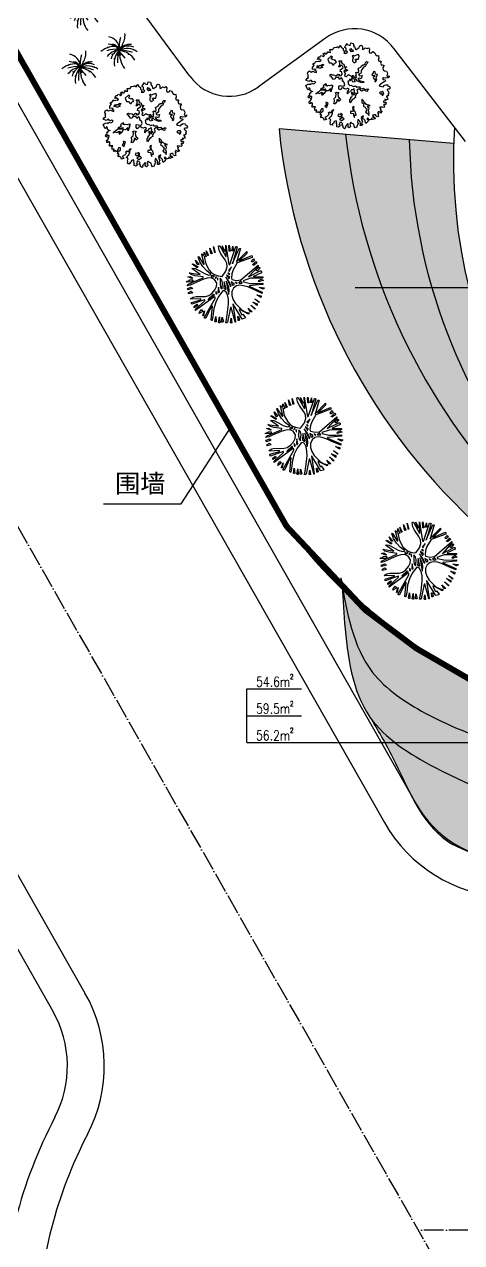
# Model space of a CAD drawing. Extents: x 1035948 to 1665131, y -158296 to 142149.
# Drawn here: x 1312449 to 1333770, y -20117 to 39292 of the extents above; entities that cross this region are included whole.
import ezdxf
from ezdxf.enums import TextEntityAlignment as Align

# ---------------------------------------------------------------- set-up
doc = ezdxf.new("R2010")
doc.units = 0
doc.header["$LTSCALE"] = 200
doc.header["$MEASUREMENT"] = 0
doc.linetypes.add('ACAD_ISO04W100', pattern=[30.5, 24, -3, 0.5, -3])
doc.layers.get('0').update_dxf_attribs({"linetype": 'CONTINUOUS'})
for name, color, linetype in [('CH3', 7, 'CONTINUOUS'), ('DL', 21, 'CONTINUOUS'), ('PUB_TEXT', 7, 'CONTINUOUS'), ('ZXX', 6, 'ACAD_ISO04W100'), ('合欢', 7, 'CONTINUOUS'), ('垂丝海棠', 7, 'CONTINUOUS'), ('尾', 7, 'CONTINUOUS'), ('紫鹃', 7, 'CONTINUOUS'), ('红花继木', 7, 'CONTINUOUS'), ('蜀桧柏', 7, 'CONTINUOUS'), ('青桐', 7, 'CONTINUOUS')]:
    doc.layers.add(name, color=color, linetype=linetype)
doc.styles.add('_HZTXT', font='txt.shx', dxfattribs={"width": 0.8, "bigfont": 'hztxt.shx'})
doc.styles.add('H1', font='SimSun.ttf')

# ---------------------------------------------------------------- blocks, each defined once
blk = doc.blocks.new('ZW36')
at = {"layer": '垂丝海棠', "color": 31, "const_width": 60}
for points in [[(-966, 251, 1), (-906, 251, 1)], [(-458, 399, 1), (-398, 399, 1)], [(-320, 284, 1), (-260, 284, 1)], [(-197, 69, 1), (-137, 69, 1)], [(-142, 185, 1), (-82, 185, 1)], [(-114, 119, 1), (-54, 119, 1)], [(-100, 20, 1), (-40, 20, 1)], [(-46, 86, 1), (14, 86, 1)], [(463, 465, 1), (523, 465, 1)], [(848, 102, 1), (908, 102, 1)], [(-637, -228, 1), (-577, -228, 1)], [(-485, -541, 1), (-425, -541, 1)], [(-266, -261, 1), (-206, -261, 1)], [(-59, -261, 1), (1, -261, 1)], [(37, -887, 1), (97, -887, 1)], [(504, -211, 1), (564, -211, 1)]]:
    blk.add_lwpolyline(points, format="xyb", close=True, dxfattribs=at)
at = {"layer": '垂丝海棠', "color": 31}
for centre, radius, start, end in [((-1040, 67), 963, 6.99045, 78.02836), ((2324, 279), 2449, 163.85612, 179.11051), ((-802, 1117), 1096, 342.94564, 6.48138), ((-443, -1135), 1464, 78.55155, 130.98153), ((-185, -2359), 2512, 88.32856, 108.729), ((134, -1317), 1456, 103.04524, 139.77663), ((-1034, -789), 1294, 48.7581, 83.8624), ((236, -767), 952, 114.09558, 166.29534), ((-705, -137), 631, 28.89012, 78.45792), ((826, -841), 1299, 134.48606, 189.37622), ((1483, -658), 1728, 155.08876, 185.96372), ((-247, -3123), 3211, 70.5249, 87.82437), ((1537, -211), 1626, 171.24958, 218.23328), ((-3557, 2173), 4052, 328.98728, 340.36101), ((522, -485), 844, 62.99086, 135.91017), ((439, -986), 1172, 53.32313, 115.76326), ((657, -696), 1164, 85.87406, 126.95584), ((-239, -1387), 1437, 31.31505, 82.13779), ((-6650, -6130), 8950, 39.04877, 42.6799)]:
    blk.add_arc(centre, radius, start, end, dxfattribs=at)
at = {"layer": '垂丝海棠', "color": 31, "width": 0.8, "flags": 9}
for tag in ['YSIZE', 'XSIZE']:
    blk.add_attdef(tag, (-74, 86), '', height=1, dxfattribs=at)
blk = doc.blocks.new('ZW09')
at = {"layer": '青桐', "color": 3, "linetype": 'Continuous'}
for p, q in [((-615, 1826), (-661, 2101)), ((-661, 2101), (-562, 1773)), ((-386, 2131), (-356, 2131)), ((-348, 1902), (-386, 2131)), ((-356, 2154), (-310, 2154)), ((-356, 2131), (-356, 2154)), ((-310, 2154), (26, 1544)), ((-104, 1849), (-181, 2154)), ((-181, 2154), (-28, 1849)), ((26, 2177), (201, 1087)), ((48, 1544), (26, 2177)), ((201, 2131), (224, 2177)), ((224, 1902), (201, 2131)), ((224, 2177), (277, 1872)), ((254, 1087), (605, 2101)), ((376, 1872), (429, 2131)), ((681, 2078), (407, 1140)), ((429, 2131), (452, 1902)), ((605, 2101), (658, 2101)), ((658, 2101), (658, 2078)), ((658, 2078), (681, 2078)), ((-1522, 1521), (-1499, 1544)), ((-1431, 1247), (-1522, 1521)), ((-1499, 1544), (-1499, 1521)), ((-1499, 1521), (-1225, 1110)), ((-1324, 1697), (-1225, 1620)), ((-1324, 1643), (-1324, 1697)), ((-1194, 1140), (-1324, 1643)), ((-1225, 1620), (-1194, 1620)), ((-1194, 1796), (-1194, 1773)), ((-1194, 1643), (-1194, 1796)), ((-1194, 1773), (-1171, 1773)), ((-1194, 1620), (-1194, 1643)), ((-1194, 1544), (-1103, 1133)), ((-1095, 1521), (-1194, 1544)), ((-1171, 1773), (-1072, 1544)), ((-1095, 1544), (-1095, 1521)), ((-1072, 1544), (-1095, 1544)), ((-996, 1620), (-1072, 1872)), ((-1072, 1872), (-943, 1620)), ((-996, 1598), (-996, 1620)), ((-966, 1598), (-996, 1598)), ((-966, 1620), (-966, 1598)), ((-943, 1620), (-966, 1620)), ((-813, 1719), (-866, 2024)), ((-866, 2024), (-737, 1719)), ((-790, 1719), (-813, 1719)), ((-790, 1697), (-790, 1719)), ((-767, 1697), (-790, 1697)), ((-767, 1719), (-767, 1697)), ((-737, 1719), (-767, 1719)), ((-615, 1773), (-615, 1826)), ((-562, 1773), (-615, 1773)), ((-249, 1704), (-348, 1902)), ((2, 1354), (-249, 1704)), ((-104, 1826), (-104, 1849)), ((-51, 1826), (-104, 1826)), ((-51, 1849), (-51, 1826)), ((-28, 1849), (-51, 1849)), ((26, 1544), (48, 1544)), ((224, 1849), (224, 1902)), ((277, 1849), (224, 1849)), ((277, 1872), (277, 1849)), ((452, 1872), (376, 1872)), ((407, 1163), (788, 2002)), ((452, 1902), (452, 1872)), ((864, 2002), (635, 1216)), ((635, 1239), (1215, 1826)), ((1520, 1491), (681, 1186)), ((788, 2002), (864, 2002)), ((1215, 1719), (788, 1293)), ((833, 1316), (1497, 1598)), ((1215, 1826), (1215, 1719)), ((1497, 1598), (1497, 1567)), ((1497, 1567), (1520, 1567)), ((1497, 1316), (1596, 1415)), ((1520, 1567), (1520, 1491)), ((1596, 1415), (1649, 1316)), ((-1880, 858), (-1804, 881)), ((-1423, 530), (-1880, 858)), ((-1858, 1110), (-1834, 1140)), ((-1576, 911), (-1858, 1110)), ((-1834, 1140), (-1552, 988)), ((-1804, 881), (-1697, 858)), ((-1697, 858), (-1438, 728)), ((-1576, 1087), (-1682, 1338)), ((-1682, 1338), (-1476, 1110)), ((-1499, 1087), (-1576, 1087)), ((-1576, 934), (-1576, 911)), ((-1552, 934), (-1576, 934)), ((-1552, 988), (-1552, 934)), ((-1499, 1110), (-1499, 1087)), ((-1476, 1110), (-1499, 1110)), ((-1438, 728), (-1164, 576)), ((-1263, 972), (-1431, 1247)), ((-1042, 728), (-1263, 972)), ((-1225, 1110), (-1194, 1110)), ((-1194, 1110), (-1194, 1140)), ((-1103, 1133), (-904, 774)), ((-813, 553), (-1042, 728)), ((-904, 774), (-767, 629)), ((-181, 424), (33, 721)), ((94, 1171), (2, 1354)), ((33, 721), (109, 965)), ((109, 965), (94, 1171)), ((353, 957), (178, 759)), ((178, 759), (224, 728)), ((201, 1087), (254, 1087)), ((224, 706), (353, 957)), ((224, 728), (224, 706)), ((445, 789), (376, 569)), ((407, 1140), (407, 1163)), ((681, 1186), (445, 789)), ((635, 1216), (635, 1239)), ((788, 1293), (833, 1293)), ((833, 1293), (833, 1316)), ((887, 225), (1855, 1064)), ((1855, 988), (1321, 401)), ((1321, 401), (1977, 728)), ((1474, 1262), (1497, 1316)), ((1497, 1262), (1474, 1262)), ((1497, 1239), (1497, 1262)), ((1550, 1239), (1497, 1239)), ((1649, 1316), (1550, 1239)), ((1550, 1110), (1573, 1110)), ((1550, 1087), (1550, 1110)), ((1573, 1087), (1550, 1087)), ((1573, 1110), (1725, 1262)), ((1573, 1064), (1573, 1087)), ((1626, 1064), (1573, 1064)), ((1779, 1186), (1626, 1064)), ((1725, 1262), (1802, 1186)), ((1748, 835), (1779, 835)), ((1748, 759), (1748, 835)), ((1779, 759), (1748, 759)), ((1802, 1186), (1779, 1186)), ((1779, 835), (1901, 934)), ((1779, 728), (1779, 759)), ((1824, 728), (1779, 728)), ((1977, 911), (1824, 728)), ((1855, 1064), (1855, 988)), ((1901, 934), (1977, 911)), ((1977, 728), (2030, 728)), ((2030, 728), (2030, 706)), ((2030, 706), (2053, 706)), ((2053, 706), (2053, 629)), ((-2162, 149), (-2140, 149)), ((-2162, 96), (-2162, 149)), ((-1858, 119), (-2162, 96)), ((-2140, 149), (-2010, 195)), ((-2109, 401), (-1987, 424)), ((-1858, 302), (-2109, 401)), ((-2109, -34), (-1728, 149)), ((-2033, 629), (-1423, 530)), ((-1926, 530), (-2033, 629)), ((-2010, 195), (-2010, 225)), ((-2010, 225), (-1834, 225)), ((-1987, 424), (-1834, 324)), ((-1766, 20), (-1979, -72)), ((-1690, 462), (-1926, 530)), ((-1858, 324), (-1858, 302)), ((-1834, 324), (-1858, 324)), ((-1858, 149), (-1858, 119)), ((-1834, 149), (-1858, 149)), ((-1834, 225), (-1834, 149)), ((-1270, 241), (-1766, 20)), ((-1728, 119), (-1705, 149)), ((-1728, 149), (-1728, 119)), ((-1705, 149), (-1248, 347)), ((-1248, 401), (-1690, 462)), ((-1019, 317), (-1270, 241)), ((-1248, 347), (-1248, 401)), ((-1164, 576), (-920, 500)), ((-790, 332), (-1019, 317)), ((-920, 500), (-813, 530)), ((-813, 530), (-813, 553)), ((-714, 477), (-790, 454)), ((-790, 454), (-790, 401)), ((-790, 401), (-661, 401)), ((-607, 248), (-790, 332)), ((-767, 629), (-600, 523)), ((-638, 454), (-714, 477)), ((-661, 401), (-615, 454)), ((-615, 454), (-638, 454)), ((-478, 42), (-607, 248)), ((-600, 523), (-401, 454)), ((-539, 378), (-562, 347)), ((-562, 347), (-539, 324)), ((-485, 401), (-539, 401)), ((-539, 347), (-485, 401)), ((-539, 401), (-539, 378)), ((-539, 324), (-539, 347)), ((-493, -156), (-478, 42)), ((-409, 225), (-432, 347)), ((-432, 347), (-432, 248)), ((-432, 248), (-432, 225)), ((-432, 225), (-409, 225)), ((-401, 454), (-181, 424)), ((-280, 324), (-295, -19)), ((-188, 210), (-280, 324)), ((-150, 58), (-188, 210)), ((-181, -262), (-150, 58)), ((-51, 119), (-81, -262)), ((48, -308), (-51, 119)), ((208, 149), (26, 378)), ((26, 378), (300, -133)), ((201, -186), (48, 149)), ((48, 149), (178, -590)), ((254, 378), (71, 500)), ((71, 500), (201, 302)), ((147, 607), (201, 553)), ((178, 607), (147, 607)), ((254, 553), (178, 629)), ((178, 629), (178, 607)), ((201, 553), (254, 553)), ((201, 302), (224, 302)), ((330, -133), (208, 149)), ((224, 302), (254, 378)), ((506, 20), (330, 119)), ((330, 119), (407, -79)), ((376, 569), (346, 324)), ((346, 324), (376, 248)), ((376, 248), (635, 195)), ((506, -57), (506, 20)), ((681, 20), (582, 96)), ((582, 96), (582, 73)), ((582, 73), (681, 20)), ((635, 195), (887, 225)), ((887, 149), (757, 73)), ((757, 73), (788, 73)), ((788, 73), (788, 42)), ((788, 42), (963, 42)), ((963, 42), (887, 149)), ((1428, 317), (1016, 172)), ((1016, 172), (1039, 119)), ((1039, 119), (1413, 27)), ((1413, 27), (1824, 20)), ((2106, 324), (1428, 317)), ((2053, 629), (1596, 424)), ((1596, 424), (1596, 401)), ((1596, 401), (1802, 401)), ((1802, 401), (2106, 401)), ((1824, 20), (2129, 42)), ((1878, 149), (1901, 195)), ((1901, 149), (1878, 149)), ((1901, 195), (2030, 271)), ((2106, 195), (1901, 119)), ((1901, 119), (1901, 149)), ((2030, 271), (2160, 195)), ((2106, 401), (2129, 401)), ((2106, 347), (2106, 324)), ((2129, 347), (2106, 347)), ((2160, 195), (2106, 195)), ((2129, 401), (2129, 347)), ((2129, 42), (2129, -34)), ((-2140, -110), (-2109, -34)), ((-1979, -72), (-2140, -110)), ((-2140, -308), (-2109, -262)), ((-2109, -308), (-2140, -308)), ((-2109, -262), (-1934, -186)), ((-1858, -262), (-2109, -339)), ((-2109, -339), (-2109, -308)), ((-2086, -537), (-2063, -491)), ((-2063, -537), (-2086, -537)), ((-2063, -491), (-1934, -415)), ((-1834, -514), (-2063, -568)), ((-2063, -568), (-2063, -537)), ((-1934, -186), (-1834, -262)), ((-1934, -415), (-1834, -514)), ((-1834, -262), (-1858, -262)), ((-1111, -712), (-935, -659)), ((-661, -590), (-966, -872)), ((-943, -872), (-615, -644)), ((-935, -659), (-760, -544)), ((-760, -544), (-584, -339)), ((-615, -644), (-661, -590)), ((-584, -339), (-493, -156)), ((-463, -568), (-539, -438)), ((-539, -438), (-539, -537)), ((-539, -537), (-539, -568)), ((-539, -568), (-463, -568)), ((-386, -186), (-409, -461)), ((-409, -461), (-386, -491)), ((-333, -461), (-386, -186)), ((-386, -491), (-356, -491)), ((-127, -385), (-379, -712)), ((-356, -461), (-333, -461)), ((-356, -491), (-356, -461)), ((-295, -19), (-264, -202)), ((-264, -202), (-181, -285)), ((-181, -285), (-181, -262)), ((-36, -400), (-127, -385)), ((-81, -262), (-51, -262)), ((-51, -262), (-5, -308)), ((41, -445), (-36, -400)), ((-5, -308), (48, -308)), ((132, -621), (41, -445)), ((178, -865), (132, -621)), ((178, -590), (201, -590)), ((224, -369), (201, -186)), ((201, -568), (224, -369)), ((201, -590), (201, -568)), ((300, -133), (330, -133)), ((467, -240), (376, -438)), ((376, -438), (376, -659)), ((376, -659), (452, -895)), ((407, -79), (452, -57)), ((452, -57), (506, -57)), ((628, -110), (467, -240)), ((818, -72), (628, -110)), ((1039, -103), (818, -72)), ((1268, -171), (1039, -103)), ((1718, -377), (1268, -171)), ((2084, -34), (1344, -110)), ((1344, -110), (1344, -133)), ((1344, -133), (2084, -461)), ((2084, -537), (1718, -377)), ((2007, -766), (1779, -613)), ((1779, -613), (2030, -667)), ((1931, -209), (1931, -186)), ((1931, -186), (2183, -232)), ((2129, -308), (1931, -209)), ((2030, -667), (2030, -743)), ((2129, -34), (2084, -34)), ((2084, -461), (2084, -537)), ((2183, -262), (2129, -308)), ((2183, -232), (2206, -232)), ((2206, -262), (2183, -262)), ((2206, -232), (2206, -262)), ((-1957, -842), (-1804, -750)), ((-1934, -842), (-1957, -842)), ((-1934, -872), (-1934, -842)), ((-1377, -842), (-1934, -872)), ((-1911, -1048), (-1377, -895)), ((-1911, -1124), (-1911, -1048)), ((-1880, -1124), (-1911, -1124)), ((-1171, -895), (-1880, -1147)), ((-1880, -1147), (-1880, -1124)), ((-1804, -750), (-1644, -712)), ((-1758, -1276), (-1606, -1147)), ((-1552, -1223), (-1758, -1353)), ((-1758, -1353), (-1758, -1276)), ((-638, -743), (-1682, -1505)), ((-1682, -1429), (-1149, -949)), ((-1644, -712), (-1293, -720)), ((-1606, -1147), (-1552, -1223)), ((-1377, -895), (-1377, -842)), ((-1293, -720), (-1111, -712)), ((-1171, -1886), (-562, -819)), ((-1149, -895), (-1171, -895)), ((-1149, -949), (-1149, -895)), ((-767, -1253), (-1095, -1939)), ((-966, -872), (-943, -895)), ((-943, -895), (-943, -872)), ((-790, -2039), (-714, -1253)), ((-714, -1253), (-767, -1253)), ((-562, -743), (-638, -743)), ((-539, -1040), (-638, -1398)), ((-562, -819), (-562, -743)), ((-379, -712), (-539, -1040)), ((117, -1741), (185, -1154)), ((300, -1330), (125, -2168)), ((185, -1154), (178, -865)), ((330, -1330), (300, -1330)), ((559, -2138), (330, -1330)), ((429, -1147), (582, -2138)), ((452, -1147), (429, -1147)), ((452, -895), (582, -1116)), ((940, -1963), (452, -1147)), ((582, -1116), (948, -1482)), ((1672, -1429), (1443, -1200)), ((1443, -1200), (1703, -1406)), ((1802, -1223), (1550, -1025)), ((1550, -1025), (1802, -1124)), ((1901, -1048), (1672, -842)), ((1672, -842), (1931, -1025)), ((1802, -1124), (1802, -1223)), ((1901, -1025), (1901, -1048)), ((1931, -1025), (1901, -1025)), ((2007, -743), (2007, -766)), ((2030, -743), (2007, -743)), ((-1682, -1505), (-1682, -1429)), ((-1270, -1558), (-1476, -1680)), ((-1476, -1680), (-1453, -1604)), ((-1453, -1604), (-1347, -1452)), ((-1347, -1452), (-1270, -1558)), ((-1270, -1810), (-1248, -1734)), ((-1225, -1810), (-1270, -1810)), ((-1248, -1734), (-1171, -1528)), ((-1171, -1528), (-1225, -1787)), ((-1225, -1787), (-1225, -1810)), ((-1171, -1939), (-1171, -1886)), ((-1095, -1939), (-1171, -1939)), ((-767, -2039), (-790, -2039)), ((-767, -2062), (-767, -2039)), ((-737, -2062), (-767, -2062)), ((-691, -1833), (-737, -2039)), ((-737, -2039), (-737, -2062)), ((-638, -1398), (-691, -1833)), ((-584, -2115), (-539, -1833)), ((-539, -1833), (-508, -2115)), ((-386, -2168), (-333, -1863)), ((-333, -1863), (-310, -2168)), ((-203, -2168), (-181, -1886)), ((-181, -1886), (-104, -2138)), ((48, -2115), (117, -1741)), ((300, -2191), (330, -1939)), ((330, -1939), (376, -2191)), ((734, -2039), (711, -1833)), ((711, -1833), (757, -1833)), ((734, -2062), (734, -2039)), ((788, -2062), (734, -2062)), ((757, -1833), (811, -2039)), ((788, -1452), (811, -1505)), ((833, -1452), (788, -1452)), ((788, -2039), (788, -2062)), ((811, -2039), (788, -2039)), ((811, -1505), (940, -1756)), ((1321, -1711), (833, -1452)), ((940, -1756), (986, -1734)), ((1115, -1939), (940, -1985)), ((940, -1985), (940, -1963)), ((948, -1482), (1154, -1589)), ((986, -1711), (1138, -1909)), ((986, -1734), (986, -1711)), ((1115, -1909), (1115, -1939)), ((1138, -1909), (1115, -1909)), ((1154, -1589), (1344, -1635)), ((1421, -1581), (1291, -1375)), ((1291, -1375), (1520, -1581)), ((1321, -1680), (1321, -1711)), ((1344, -1680), (1321, -1680)), ((1344, -1635), (1344, -1680)), ((1520, -1581), (1421, -1581)), ((1672, -1406), (1672, -1429)), ((1703, -1406), (1672, -1406)), ((-562, -2115), (-584, -2115)), ((-562, -2138), (-562, -2115)), ((-508, -2138), (-562, -2138)), ((-508, -2115), (-508, -2138)), ((-356, -2168), (-386, -2168)), ((-356, -2191), (-356, -2168)), ((-310, -2191), (-356, -2191)), ((-310, -2168), (-310, -2191)), ((-127, -2168), (-203, -2168)), ((-127, -2138), (-127, -2168)), ((-104, -2138), (-127, -2138)), ((26, -2191), (48, -2115)), ((102, -2191), (26, -2191)), ((125, -2168), (102, -2191)), ((330, -2191), (300, -2191)), ((353, -2214), (330, -2191)), ((353, -2191), (353, -2214)), ((376, -2191), (353, -2191)), ((559, -2168), (559, -2138)), ((582, -2168), (559, -2168)), ((582, -2138), (582, -2168))]:
    blk.add_line(p, q, dxfattribs=at)
blk = doc.blocks.new('ZW04')
at = {"layer": '合欢', "color": 3, "linetype": 'ByBlock', "elevation": 4620}
for points in [[(-149, -2071), (-241, -2195), (-299, -2255), (-275, -2313), (-333, -2364), (-399, -2296), (-409, -2221), (-508, -2170), (-433, -2102), (-501, -2020), (-583, -1996), (-627, -2170), (-627, -2129), (-566, -2212), (-675, -2287), (-751, -2255), (-760, -2163), (-751, -2088), (-811, -2044), (-751, -2003), (-794, -1935), (-901, -1962), (-952, -2071), (-1020, -2095), (-986, -2163), (-1085, -2153), (-1129, -2112), (-1112, -2027), (-1129, -1952), (-1085, -1870), (-1129, -1828), (-1194, -1819), (-1146, -1727), (-1054, -1644), (-1010, -1518), (-1003, -1409), (-935, -1317), (-1044, -1358), (-1078, -1501), (-1146, -1450), (-1245, -1501), (-1187, -1559), (-1304, -1676), (-1420, -1744), (-1338, -1853), (-1471, -1894), (-1488, -1811), (-1573, -1727), (-1621, -1768), (-1665, -1676), (-1604, -1627), (-1689, -1576), (-1638, -1460), (-1522, -1375), (-1529, -1266), (-1621, -1249), (-1648, -1341), (-1748, -1477), (-1798, -1416), (-1874, -1467), (-1915, -1450), (-1881, -1341), (-1932, -1334), (-1990, -1358), (-1990, -1300), (-1990, -1232), (-2024, -1200), (-1949, -1142), (-2058, -1125), (-2116, -1183), (-2157, -1091), (-2116, -1057), (-2107, -948), (-2225, -897), (-2216, -958), (-2276, -973), (-2308, -849), (-2250, -815), (-2174, -723), (-2225, -682), (-2150, -638), (-2157, -572), (-2259, -572), (-2301, -665), (-2352, -614), (-2342, -539), (-2267, -488), (-2291, -412), (-2216, -354), (-2140, -262), (-2124, -313), (-2250, -245), (-2250, -129), (-2318, -95), (-2301, -153), (-2359, -194), (-2393, -170), (-2492, 39), (-2383, 114), (-2267, 123), (-2216, 97), (-2167, 165), (-2065, 140), (-1983, 172), (-1932, 233), (-2024, 274), (-2124, 250), (-2191, 332), (-2242, 298), (-2318, 264), (-2492, 342), (-2410, 424), (-2335, 492), (-2383, 550), (-2335, 608), (-2400, 708), (-2376, 793), (-2276, 861), (-2184, 793), (-2092, 834), (-1990, 793), (-1915, 768), (-1874, 817), (-1990, 875), (-1939, 926), (-2000, 953), (-2107, 936), (-2107, 1052), (-2024, 1168), (-2107, 1236), (-2031, 1287), (-1966, 1319), (-1932, 1404), (-1881, 1379), (-1772, 1394), (-1714, 1404), (-1689, 1379), (-1631, 1428), (-1757, 1530), (-1832, 1496), (-1789, 1646), (-1689, 1646), (-1648, 1721), (-1556, 1697), (-1529, 1639), (-1454, 1714), (-1512, 1796), (-1512, 1806), (-1447, 1855), (-1389, 1789), (-1287, 1855), (-1296, 1906), (-1245, 1947), (-1221, 1898), (-1112, 1889), (-1153, 2049), (-1071, 2049), (-986, 2049), (-969, 2097), (-935, 2148), (-894, 2158), (-760, 2182), (-743, 2206), (-726, 2189), (-634, 2141), (-610, 2233), (-576, 2274), (-525, 2182), (-399, 2097), (-399, 2015), (-307, 1906), (-367, 1847), (-231, 1847), (-166, 1906), (-282, 1990), (-231, 2022), (-231, 2124), (-307, 2158), (-292, 2240), (-258, 2274), (-190, 2383), (-139, 2308), (-16, 2274), (18, 2417), (152, 2391), (186, 2281), (169, 2223), (244, 2189), (261, 2066), (319, 2049), (370, 2083), (487, 2158), (513, 2240), (571, 2291), (639, 2264), (664, 2189), (671, 2056), (739, 2066), (814, 2141), (930, 2097), (1015, 2148), (1066, 2073), (1049, 1930), (1081, 1838), (1183, 1855), (1248, 1940), (1333, 1889), (1391, 1763), (1483, 1704), (1568, 1721), (1585, 1537), (1551, 1530), (1576, 1404), (1627, 1404), (1692, 1411), (1709, 1387), (1709, 1379), (1678, 1287), (1736, 1185), (1767, 1195), (1852, 1185), (1852, 1135), (1811, 1052), (1818, 902), (1845, 902), (1903, 861), (1944, 868), (2012, 844), (2061, 734), (2020, 574), (2112, 533), (2163, 574), (2163, 499), (2104, 465), (1952, 448), (1835, 475), (1794, 424), (1828, 373), (1944, 356), (1952, 291), (1845, 233), (1644, 80), (1593, 22), (1818, -27), (1886, 39), (1978, 89), (2078, 80), (2071, 31)], [(2071, 31), (2170, -10), (2211, -95), (2163, -163), (2104, -163), (2037, -180), (2037, -221), (2112, -296), (2146, -395), (2104, -412), (2104, -454), (2136, -505), (2071, -555), (2003, -546), (2012, -580), (2071, -672), (2078, -730), (2003, -747), (1920, -723), (1969, -815), (1845, -822), (1835, -890), (1920, -907), (1986, -907), (1978, -999), (1995, -1023), (1920, -1040), (1852, -999), (1852, -1065), (1920, -1133), (1852, -1183), (1784, -1167), (1719, -1167), (1634, -1157), (1651, -1217), (1719, -1249), (1651, -1310), (1709, -1385), (1767, -1409), (1719, -1433), (1719, -1491), (1644, -1450), (1568, -1409), (1508, -1484), (1576, -1518), (1517, -1542), (1551, -1618), (1568, -1693), (1493, -1710), (1425, -1651), (1391, -1584), (1316, -1584), (1224, -1618), (1292, -1651), (1224, -1719), (1326, -1719), (1350, -1785), (1401, -1802), (1309, -1828), (1248, -1853), (1200, -1802), (1149, -1795), (1173, -1860), (1091, -1870), (1040, -1870), (1006, -1819), (964, -1778), (913, -1819), (964, -1870), (998, -1921), (940, -2003), (865, -2078), (838, -2044), (821, -1911), (746, -1843), (671, -1795), (722, -1651), (588, -1744), (613, -1870), (671, -1962), (622, -2071), (688, -2129), (613, -2187), (537, -2187), (554, -2088), (537, -1986), (438, -1836), (387, -1986), (421, -2071), (353, -2246), (363, -2287), (261, -2313), (212, -2221), (195, -2112), (103, -2078), (18, -2003), (-33, -2088), (11, -2246), (-64, -2313), (-149, -2262), (-108, -2180), (-149, -2071)]]:
    blk.add_lwpolyline(points, dxfattribs=at)
at = {"layer": '合欢', "color": 6, "linetype": 'ByBlock', "elevation": 4620}
for points in [[(28, 2107), (94, 1990), (129, 2031), (153, 1939), (53, 1914), (-31, 2031)], [(-813, 1314), (-785, 1370), (-869, 1482), (-925, 1454), (-1037, 1509), (-1066, 1538), (-1009, 1622), (-1066, 1679), (-1263, 1509), (-1179, 1314), (-1066, 1314), (-982, 1201), (-925, 1201), (-898, 1286)], [(114, 1398), (199, 1314), (339, 1398), (255, 1482), (283, 1509), (452, 1509), (479, 1679), (452, 1763), (339, 1735), (283, 1706), (199, 1679), (142, 1735), (87, 1679), (171, 1567), (114, 1509)], [(-1831, 1161), (-1773, 1111), (-1723, 1152), (-1639, 1161), (-1597, 1236), (-1479, 1202), (-1563, 1135), (-1630, 1094), (-1546, 1051), (-1673, 1010), (-1764, 1010), (-1798, 1077), (-1874, 1018)], [(1434, 441), (1451, 532), (1510, 649), (1393, 666), (1384, 800), (1283, 826), (1259, 750), (1192, 642), (1250, 608), (1343, 616), (1335, 541), (1259, 515), (1309, 416), (1376, 381), (1350, 273), (1410, 265), (1469, 374)], [(-1924, -422), (-1814, -371), (-1731, -405), (-1647, -364), (-1606, -330), (-1513, -379), (-1606, -431), (-1589, -498), (-1513, -446), (-1421, -364), (-1338, -230), (-1237, -245), (-1187, -204), (-1120, -120), (-1128, -271), (-1053, -280), (-1044, -154), (-994, -103), (-1019, -53), (-960, 31), (-1044, 64), (-1144, 22), (-1245, 39), (-1295, 14), (-1396, 31), (-1338, 89), (-1362, 139), (-1446, 89), (-1522, 22), (-1479, -62), (-1572, -120), (-1639, -120), (-1664, -187), (-1513, -170), (-1371, -137), (-1446, -230), (-1546, -221), (-1689, -245), (-1764, -304)], [(-642, -355), (-701, -431), (-692, -597), (-617, -699), (-584, -664), (-558, -748), (-651, -840), (-684, -740), (-768, -748), (-759, -857), (-843, -974), (-919, -974), (-885, -832), (-910, -673), (-818, -597), (-793, -446), (-826, -355), (-751, -321)], [(1853, -397), (1786, -280), (1745, -321), (1678, -321), (1627, -371), (1694, -438), (1745, -405), (1761, -513), (1803, -489)], [(-1318, -1187), (-1290, -1102), (-1234, -933), (-1318, -906), (-1375, -906), (-1347, -991), (-1347, -1046), (-1431, -1102)], [(226, -1608), (310, -1608), (283, -1440), (226, -1411), (171, -1243), (199, -1130), (114, -1187), (142, -1383), (87, -1411), (2, -1411), (2, -1495), (171, -1524), (171, -1637), (226, -1749)], [(1008, -1375), (1049, -1226), (965, -1159), (941, -1083), (1000, -1116), (1091, -1075), (1032, -1049), (898, -1008), (823, -924), (814, -982), (732, -815), (630, -723), (639, -824), (648, -958), (689, -915), (740, -1033), (706, -1107), (814, -1159), (857, -1241), (907, -1267), (890, -1351), (840, -1451), (898, -1485), (991, -1535), (1024, -1636), (1049, -1502)], [(-441, -1753), (-467, -1660), (-517, -1627), (-450, -1593), (-534, -1526), (-575, -1576), (-660, -1561), (-701, -1627), (-593, -1712), (-575, -1645), (-500, -1770), (-617, -1828), (-508, -1912), (-357, -1820)]]:
    blk.add_lwpolyline(points, close=True, dxfattribs=at)
at = {"layer": '合欢', "color": 3, "linetype": 'ByBlock', "elevation": 4620}
blk.add_lwpolyline([(-131, 206), (-131, 131), (-31, 39), (28, 64), (94, 22), (170, -20), (211, 5), (304, 14), (345, -45), (412, -28), (496, -36), (546, -87), (563, -129), (656, -137), (732, -112), (807, -187), (898, -170), (957, -137), (1000, -170), (991, -196), (941, -237), (965, -263), (907, -288), (840, -263), (747, -213), (689, -245), (622, -271), (539, -221), (522, -154), (447, -154), (354, -213), (388, -297), (388, -405), (345, -397), (313, -455), (254, -530), (278, -623), (220, -656), (179, -706), (94, -757), (-14, -932), (-31, -874), (-31, -757), (28, -690), (19, -614), (77, -580), (112, -513), (70, -405), (86, -330), (129, -379), (187, -431), (153, -463), (196, -481), (278, -379), (204, -355), (220, -254), (179, -129), (129, -196), (53, -204), (3, -312), (-89, -321), (-106, -364), (-173, -422), (-173, -312), (-139, -237), (-115, -263), (-81, -179), (-173, -120), (-249, -170), (-333, -146), (-416, -79), (-500, -103), (-526, -154), (-593, -196), (-642, -120), (-651, 14), (-593, 47), (-541, 22), (-424, -3), (-357, 22), (-307, 89), (-357, 215), (-392, 247), (-467, 307), (-416, 357), (-500, 474), (-550, 433), (-608, 374), (-660, 508), (-726, 491), (-809, 491), (-843, 457), (-860, 407), (-943, 381), (-1019, 465), (-1077, 550), (-1137, 558), (-1137, 649), (-1070, 675), (-1027, 634), (-943, 642), (-876, 625), (-869, 591), (-818, 575), (-759, 616), (-684, 675), (-601, 649), (-642, 599), (-593, 575), (-517, 599), (-467, 683), (-483, 809), (-567, 817), (-558, 926), (-467, 993), (-407, 1027), (-424, 1111), (-491, 1169), (-550, 1152), (-601, 1060), (-651, 1085), (-601, 1219), (-584, 1345), (-651, 1411), (-508, 1420), (-500, 1319), (-459, 1260), (-374, 1228), (-325, 1060), (-249, 1111), (-215, 1051), (-299, 1035), (-299, 943), (-215, 943), (-148, 901), (-258, 826), (-307, 901), (-366, 850), (-340, 776), (-273, 666), (-333, 616), (-307, 558), (-258, 550), (-215, 541), (-115, 649), (-48, 616), (86, 550), (103, 608), (161, 591), (196, 541), (112, 483), (36, 448), (86, 398), (153, 424), (220, 483), (330, 491), (295, 575), (345, 634), (304, 768), (354, 792), (421, 750), (455, 776), (472, 850), (421, 977), (488, 1027), (581, 1068), (613, 1144), (697, 1202), (773, 1202), (814, 1245), (840, 1327), (898, 1379), (974, 1370), (924, 1278), (848, 1202), (831, 1118), (732, 1068), (606, 876), (589, 768), (555, 701), (522, 716), (455, 616), (514, 575), (656, 591), (598, 416), (488, 448), (412, 433), (479, 314), (715, 273), (756, 232), (639, 198), (397, 290), (304, 390), (211, 340), (271, 256), (129, 232), (70, 349), (-57, 390), (-14, 299), (-98, 290), (-148, 282)], close=True, dxfattribs=at)

msp = doc.modelspace()

# ---------------------------------------------------------------- hatches: boundary and pattern name
at = {"layer": '尾', "ltscale": 20}
h = msp.add_hatch(dxfattribs=at)
h.set_pattern_fill('MUDST', color=3, scale=720, style=0)
h.set_pattern_definition([(0, (744441.66, -17705.53), (360, 180), [180, -180, 0, -180, 0, -180])])
edge = h.paths.add_edge_path()
edge.add_spline(control_points=[(1327949.47772, 11886.31367), (1328221.48026, 10343.92961), (1328773.43598, 7734.53284), (1332360.3337, 5337.84099), (1336828.93875, 3701.53095), (1342156.60646, 2469.7284), (1347506.75637, 942.20074), (1351840.35527, -1507.44226), (1354675.18928, -4634.19849), (1356286.00871, -7015.11384), (1357116.16279, -8075.64968), (1357325.6495, -8336.79201)], knot_values=[339.8392760779, 339.8392760779, 339.8392760779, 339.8392760779, 4060.0166669303, 6762.9307932583, 10578.7596633109, 16038.3064140888, 20385.2807048805, 24464.9879221821, 28282.9872012071, 30815.2090727988, 31652.4576908199, 31652.4576908199, 31652.4576908199, 31652.4576908199], degree=3, periodic=0)
edge.add_line((1357325.6495, -8336.79201), (1357325.6495, -4096.35539))
edge.add_spline(control_points=[(1357325.6495, -4096.35539), (1355415.50325, -2317.70332), (1351603.23176, 1232.13195), (1344963.53048, 4392.16863), (1338930.62028, 5422.79189), (1334200.55689, 7231.79224), (1330679.87163, 9505.86208), (1328680.0484, 11260.7387), (1327819.77255, 12015.6444)], knot_values=[0, 0, 0, 0, 6501.2900543026, 12975.2800738342, 18002.2630385313, 21759.921750551, 25548.6162180139, 28408.8064521192, 28408.8064521192, 28408.8064521192, 28408.8064521192], degree=3, periodic=0)
edge.add_spline(control_points=[(1327934.70123, 12150.69075), (1327939.61358, 12062.57922), (1327944.52594, 11974.46769), (1327949.47772, 11886.31367)], knot_values=[0, 0, 0, 0, 222.8304033367, 222.8304033367, 222.8304033367, 222.8304033367], degree=3, periodic=0)
at = {"layer": '紫鹃', "ltscale": 20}
h = msp.add_hatch(dxfattribs=at)
h.set_pattern_fill('HEX', color=41, scale=720, style=0)
h.set_pattern_definition([(0, (596285.81, -45900.56), (0, 155.884573), [90, -180]), (120, (596285.81, -45900.56), (-135, -77.942286), [90, -180]), (60, (596375.81, -45900.56), (-135, 77.942286), [90, -180])])
h.paths.add_polyline_path([(1328110.65657, 33927.26441), (1324865.42023, 34204.26312, 0.3744661323), (1353982.512, 6862.83675), (1353986.02984, 6872.7957, -0.0002524571), (1353955.69607, 6880.97656, -0.3387968563)])
at = {"layer": '红花继木', "ltscale": 20}
h = msp.add_hatch(dxfattribs=at)
h.set_pattern_fill('AR-CONC,_O', color=1, scale=60)
h.set_pattern_definition([(50, (596285.8, -45900.56), (430.35611, -37.65128), [45, -495]), (355, (596285.8, -45900.56), (-83.2508, 451.31528), [36, -396]), (100.4514, (596321.68, -45903.7), (347.10563, 413.66373), [38.24411, -420.68527]), (46.1842, (596285.8, -45780.56), (640.34463, -99.3114), [67.5, -742.5]), (96.6356, (596339.2, -45788.84), (560.7976, 584.4707), [57.3662, -631.0278]), (351.1842, (596285.8, -45780.56), (560.79717, 584.47116), [54, -594]), (21, (596345.8, -45810.56), (358.14423, -241.57133), [45, -495]), (326, (596345.8, -45810.56), (145.9892, 435.09003), [36, -396]), (71.4514, (596375.66, -45830.7), (504.13358, 193.5183), [38.24411, -420.68527]), (37.5, (596285.81, -45900.56), (7.295913, 199.736312), [0, -391.2, 0, -402, 0, -397.5]), (7.5, (596285.81, -45900.56), (157.84172, 236.64703), [0, -229.2, 0, -382.2, 0, -151.5]), (327.5, (596152.01, -45900.56), (320.293462, -13.532923), [0, -150, 0, -468, 0, -621]), (317.5, (596092.01, -45900.56), (349.9117, 60.06299), [0, -195, 0, -310.8, 0, -441])])
h.paths.add_polyline_path([(1333382.48857, 33477.28465), (1331216.92287, 33662.12756, 0.3553940393), (1353945.3794, 6883.76641, -0.0456773208), (1348627.62386, 8858.51696, -0.3011660787)])
h = msp.add_hatch(dxfattribs=at)
h.set_pattern_fill('AR-CONC,_O', color=1, scale=60)
h.set_pattern_definition([(50, (744441.66, -17705.53), (430.3561, -37.65128), [45, -495]), (355, (744441.66, -17705.53), (-83.2508, 451.31528), [36, -396]), (100.4514, (744477.53, -17708.66), (347.10563, 413.66373), [38.2441, -420.68527]), (46.1842, (744441.66, -17585.53), (640.34463, -99.3114), [67.5, -742.5]), (96.6356, (744495, -17593.8), (560.7976, 584.4707), [57.3662, -631.0278]), (351.1842, (744441.66, -17585.5), (560.7972, 584.47116), [54, -594]), (21, (744501.66, -17615.53), (358.14423, -241.57133), [45, -495]), (326, (744501.66, -17615.53), (145.9892, 435.09003), [36, -396]), (71.4514, (744531.5, -17635.66), (504.13358, 193.5183), [38.2441, -420.68527]), (37.5, (744441.66, -17705.53), (7.295913, 199.736312), [0, -391.2, 0, -402, 0, -397.5]), (7.5, (744441.66, -17705.53), (157.84172, 236.64703), [0, -229.2, 0, -382.2, 0, -151.5]), (327.5, (744307.86, -17705.53), (320.29346, -13.532923), [0, -150, 0, -468, 0, -621]), (317.5, (744247.86, -17705.53), (349.9117, 60.06299), [0, -195, 0, -310.8, 0, -441])])
edge = h.paths.add_edge_path()
edge.add_spline(control_points=[(1350478.02441, -3950.10027), (1349942.8182, -3540.2191), (1348033.70443, -2078.14752), (1344897.33442, -1134.46021), (1341521.27098, 195.81415), (1337456.90098, 880.63332), (1333204.97802, 2486.16631), (1330035.41963, 4453.46607), (1329297.20362, 5514.93465)], knot_values=[5668.7148442773, 5668.7148442773, 5668.7148442773, 5668.7148442773, 7346.9565656, 11655.1071847043, 13705.7980565154, 16424.1170197252, 21875.7280715935, 25198.6705814853, 25198.6705814853, 25198.6705814853, 25198.6705814857], degree=3, periodic=0)
edge.add_spline(control_points=[(1329297.20362, 5514.93465), (1329677.68095, 4876.47554), (1330878.24112, 2861.8783), (1332025.96997, -391.25758), (1335604.40407, -1561.51544), (1338957.32051, -1604.96757), (1343431.36165, -2871.29331), (1348466.72376, -5458.41285), (1352805.61174, -9301.49631), (1354675.18343, -12508.3062), (1355347.74473, -13760.23189)], knot_values=[0, 0, 0, 0, 1879.163107977, 5929.5211954779, 7739.7177314475, 10855.6612869295, 14345.5640427333, 19217.3237437809, 24953.4983626126, 28491.1647159642, 28491.1647159642, 28491.1647159642, 28491.1647159642], degree=3, periodic=0)
edge.add_line((1355347.74473, -13760.23189), (1357325.6495, -13760.23189))
edge.add_line((1357325.6495, -13760.23189), (1357325.6495, -11295.44348))
edge.add_spline(control_points=[(1357325.6495, -11295.44348), (1356978.51213, -11020.47689), (1355625.42693, -9814.28261), (1353890.19221, -6724.62001), (1351530.7079, -5072.70214), (1350478.02441, -3950.10027)], knot_values=[0, 0, 0, 0, 1108.4276612195, 4568.3423662444, 8519.4415265861, 8519.4415265861, 8519.4415265861, 8519.4415265861], degree=3, periodic=0)
at = {"layer": '蜀桧柏', "ltscale": 20}
h = msp.add_hatch(dxfattribs=at)
h.set_pattern_fill('CROSS', color=60, scale=576, style=0)
h.set_pattern_definition([(0, (596285.81, -45900.56), (144, 144), [72, -216]), (90, (596321.81, -45936.56), (-144, 144), [72, -216])])
h.paths.add_polyline_path([(1353955.69607, 6880.97656, -0.0000858776), (1353945.3794, 6883.76641, -0.3553940393), (1331216.92287, 33662.12756), (1328110.65657, 33927.26441, 0.3387968563)])
h = msp.add_hatch(dxfattribs=at)
h.set_pattern_fill('CROSS', color=60, scale=576, style=0)
h.set_pattern_definition([(0, (744441.66, -17705.53), (144, 144), [72, -216]), (90, (744477.66, -17741.53), (-144, 144), [72, -216])])
edge = h.paths.add_edge_path()
edge.add_spline(control_points=[(1327949.47772, 11886.31367), (1327982.63096, 11296.10385), (1328110.10207, 9134.70211), (1328607.1538, 5339.97033), (1333204.97802, 2486.16631), (1337456.90098, 880.63332), (1341521.27098, 195.81415), (1344897.33442, -1134.46021), (1348033.70443, -2078.14752), (1349942.8182, -3540.2191), (1350478.02441, -3950.10027)], knot_values=[222.8304033369, 222.8304033369, 222.8304033369, 222.8304033369, 1714.7271087315, 5668.7148442773, 8991.6573541695, 14443.2684060378, 17161.5873692477, 19212.2782410588, 23520.4288601631, 25198.6705814857, 25198.6705814857, 25198.6705814857, 25198.6705814857], degree=3, periodic=0)
edge.add_spline(control_points=[(1350478.02441, -3950.10027), (1351530.7079, -5072.70214), (1353890.19221, -6724.62001), (1355625.42693, -9814.28261), (1356978.51213, -11020.47689), (1357325.6495, -11295.44348)], knot_values=[0, 0, 0, 0, 3951.0991603418, 7411.0138653666, 8519.4415265861, 8519.4415265861, 8519.4415265861, 8519.4415265861], degree=3, periodic=0)
edge.add_line((1357325.6495, -11295.44348), (1357325.6495, -8336.79201))
edge.add_spline(control_points=[(1357325.6495, -8336.79201), (1357116.16279, -8075.64968), (1356286.00871, -7015.11384), (1354675.18928, -4634.19849), (1351840.35527, -1507.44226), (1347506.75637, 942.20074), (1342156.60646, 2469.7284), (1336828.93875, 3701.53095), (1332360.3337, 5337.84099), (1328773.43598, 7734.53284), (1328221.48026, 10343.92961), (1327949.47772, 11886.31367)], knot_values=[339.839276078, 339.839276078, 339.839276078, 339.839276078, 1177.0878940991, 3709.3097656908, 7527.3090447158, 11607.0162620174, 15953.990552809, 21413.537303587, 25229.3661736396, 27932.2802999675, 31652.4576908199, 31652.4576908199, 31652.4576908199, 31652.4576908199], degree=3, periodic=0)

# ---------------------------------------------------------------- linework, layer by layer
for p, q in [((1333382.48857, 33477.28465), (1324865.42023, 34204.26312)), ((1323302.39875, 6883.18601, 27056.10778), (1325968.05197, 6883.18601, 27056.10778)), ((1323302.39875, 4265.90608, 27056.10778), (1323302.39875, 6883.18601, 27056.10778)), ((1323302.39875, 5574.54605, 27056.10778), (1325968.05197, 5574.54605, 27056.10778)), ((1323302.39875, 4265.90608, 27056.10778), (1325968.05197, 4265.90608, 27056.10778))]:
    msp.add_line(p, q)
for centre, radius, start, end in [((1355117.96084, 37246.77764), 30405.14937, 185.7429575035, 267.9485529707), ((1358699.97647, 37286.25789), 30773.19173, 186.2665056894, 261.1907221896), ((1359039.02586, 34241.76636), 27828.14036, 181.1935134302, 259.4531527175)]:
    msp.add_arc(centre, radius, start, end)
for points in [[(1357325.6495, -4096.35539, -1253.04549), (1351350.84865, 920.20787, -1253.04549), (1344333.07815, 4252.6191, -1253.04549), (1338483.93034, 5728.10986, -1253.04549), (1334283.11617, 7366.99939, -1253.04549), (1330446.78729, 9806.80205, -1253.04549), (1327819.77255, 12015.6444, -1253.04549)], [(1327934.70123, 12150.69075, -28309.15327), (1328066.07271, 10097.21618, -28309.15327), (1329297.20362, 5514.93465, -28309.15327), (1332447.05554, 3069.76871, -28309.15327), (1338568.88699, 763.2409, -28309.15327), (1341746.88897, 27.82615, -28309.15327), (1344069.82629, -784.35723, -28309.15327), (1348838.84695, -2780.12144, -28309.15327), (1350478.02441, -3950.10027, -28309.15327)]]:
    msp.add_spline(points, degree=3)
for points, knots in [([(1327875.73102, 12309.52362, -28309.15327), (1328167.82724, 10623.14651, -28309.15327), (1328654.38351, 7814.08127, -28309.15327), (1332360.3337, 5337.84099, -28309.15327), (1336828.93875, 3701.53095, -28309.15327), (1342156.60646, 2469.7284, -28309.15327), (1347506.75637, 942.20074, -28309.15327), (1351840.35527, -1507.44226, -28309.15327), (1354675.18928, -4634.19849, -28309.15327), (1356286.00871, -7015.11384, -28309.15327), (1357116.16279, -8075.64968, -28309.15327), (1357325.6495, -8336.79201, -28309.15327)], [0, 0, 0, 0, 4060.0166669303, 6762.9307932583, 10578.7596633109, 16038.3064140888, 20385.2807048805, 24464.9879221821, 28282.9872012071, 30815.2090727988, 31652.4576908199, 31652.4576908199, 31652.4576908199, 31652.4576908199]), ([(1329297.20362, 5514.93465, -28309.15327), (1329677.68095, 4876.47554, -28309.15327), (1330878.24112, 2861.8783, -28309.15327), (1332025.96997, -391.25758, -28309.15327), (1335604.40407, -1561.51544, -28309.15327), (1338957.32051, -1604.96757, -28309.15327), (1343431.36165, -2871.29331, -28309.15327), (1348466.72376, -5458.41285, -28309.15327), (1352805.61174, -9301.49631, -28309.15327), (1354675.18343, -12508.3062, -28309.15327), (1355347.74473, -13760.23189, -28309.15327)], [0, 0, 0, 0, 1879.163107977, 5929.5211954779, 7739.7177314475, 10855.6612869295, 14345.5640427333, 19217.3237437809, 24953.4983626126, 28491.1647159642, 28491.1647159642, 28491.1647159642, 28491.1647159642])]:
    msp.add_open_spline(points, degree=3, knots=knots)
at = {"layer": 'CH3'}
for p, q in [((1298083.51163, 62525.07908), (1325235.19533, 14811.93179)), ((1320087.34816, 15913.51079), (1322497.86495, 19622.19141)), ((1316311.75746, 15913.51079), (1320087.34816, 15913.51079))]:
    msp.add_line(p, q, dxfattribs=at)
at = {"layer": 'CH3', "const_width": 288}
msp.add_lwpolyline([(1284854.53468, 83345.84594), (1297040.55777, 61931.57488), (1298083.51163, 62525.07908), (1325235.19533, 14811.93179), (1329062.34217, 10740.94763), (1331543.23242, 8872.65647), (1334139.11617, 7366.99939), (1337203.46815, 6066.56395), (1339476.39252, 5389.65576), (1341612.91695, 4972.04668), (1344189.07815, 4252.6191), (1346182.45841, 3523.31947), (1348071.42244, 2681.52153), (1351206.84865, 920.20787), (1353351.8595, -590.15834), (1355252.45312, -2180.89671), (1356591.19005, -3473.32191), (1357181.6495, -4096.35539)], dxfattribs=at)
at = {"layer": 'CH3'}
msp.add_arc((1345606.83087, 30128.93023), 25487.52589, 216.9387254181, 256.08235311, dxfattribs=at)
at = {"layer": 'DL'}
for p, q in [((1284854.53468, 83345.84594), (1331569.92975, 1253.75358)), ((1262027.16905, 82213.40102), (1313839.71407, -8835.81786)), ((1295938.65744, 60228.52242), (1330005.49896, 363.49728)), ((1320519.96696, 36761.63367), (1312663.08812, 47430.9348)), ((1285289.93316, 44973.58093), (1315404.14487, -7945.56155)), ((1327129.58645, 38619.9408, 0), (1323864.61216, 36244.14926, 0)), ((1333962.42137, 33586.66356), (1330474.23164, 38102.45639))]:
    msp.add_line(p, q, dxfattribs=at)
for centre, radius, start, end in [((1328541.69017, 36679.33185, 0), 2400, 36.3679502144, 126.0418875741), ((1322452.50844, 38184.75821, 0), 2400, 216.3679502122, 306.0418875741), ((1359587.67745, 32675.16137), 26217.46223, 176.4709458191, 245.8247285363), ((1336263.22214, 3924.52249), 5400, 209.6425094756, 266.8453411733), ((1336263.22214, 3924.52249), 7200, 209.6425094756, 266.8453411733), ((1309146.42168, -11506.58677), 7200, 332.4396777707, 29.6425094756), ((1309146.42168, -11506.58677), 5400, 332.4396777707, 29.6425094756), ((1334678.31872, -24831.83474), 23400, 152.4396777707, 178.4797852802), ((1334678.31872, -24831.83474), 21600, 152.4396777707, 178.4797852802)]:
    msp.add_arc(centre, radius, start, end, dxfattribs=at)
at = {"layer": 'PUB_TEXT'}
for p, q in [((1328582.62581, 26459.11773, 27056.10778), (1338542.59537, 26459.11773, 27056.10778)), ((1323302.39875, 4265.90608, 27056.10778), (1337707.28019, 4265.90608, 27056.10778))]:
    msp.add_line(p, q, dxfattribs=at)
at = {"layer": 'ZXX', "ltscale": 0.2}
for p, q in [((1262027.16905, 102836.67539), (1375152.36795, -95956.12646)), ((1379252.24789, -19504.98279), (1331647.01588, -19504.98279))]:
    msp.add_line(p, q, dxfattribs=at)

# ---------------------------------------------------------------- block references
at = {"layer": '合欢', "ltscale": 20, "xscale": 0.8748000001069158, "yscale": 0.8748000000014144, "zscale": 0.8747999999999999}
for p in [(1328349.04064, 36273.24833), (1318466.71546, 34375.51869, 31097.68378)]:
    msp.add_blockref('ZW04', p, dxfattribs=at)
at = {"layer": '垂丝海棠', "ltscale": 20, "xscale": 0.6912000000011176, "yscale": 0.6912000000011176, "zscale": 0.6911999999999999}
for p in [(1315356.14236, 39838.12971, -27056.10778), (1317153.72018, 37987.60793, -27056.10778), (1315249.62092, 37136.64552, -27056.10778)]:
    msp.add_blockref('ZW36', p, dxfattribs=at)
at = {"layer": '青桐', "ltscale": 20, "xscale": 0.8640000000596046, "yscale": 0.864000000001397, "zscale": 0.864}
for p in [(1322243.18882, 26637.28221, -27056.10778), (1326075.2889, 19234.02209, -27056.10778), (1331688.42744, 13149.42888, -27056.10778)]:
    msp.add_blockref('ZW09', p, dxfattribs=at)

# ---------------------------------------------------------------- texts
at = {"style": 'H1'}
msp.add_text('围墙', height=900, rotation=0.0000000017, dxfattribs=at).set_placement((1318098.82389, 16920.07151, -9041.88317), align=Align.MIDDLE)
at = {"layer": 'PUB_TEXT', "style": '_HZTXT', "width": 0.8}
for s, height, p in [('54.6m ', 486, (1323744.14528, 6991.11657, 27056.10778)), ('2', 243, (1325390.22287, 7355.11542, 27056.10778)), ('59.5m ', 486, (1323744.14528, 5682.47661, 27056.10778)), ('2', 243, (1325390.22287, 6046.47546, 27056.10778)), ('56.2m ', 486, (1323744.14528, 4373.83664, 27056.10778)), ('2', 243, (1325390.22287, 4737.8355, 27056.10778))]:
    msp.add_text(s, height=height, dxfattribs=at).set_placement(p)

doc.saveas('drawing.dxf')
